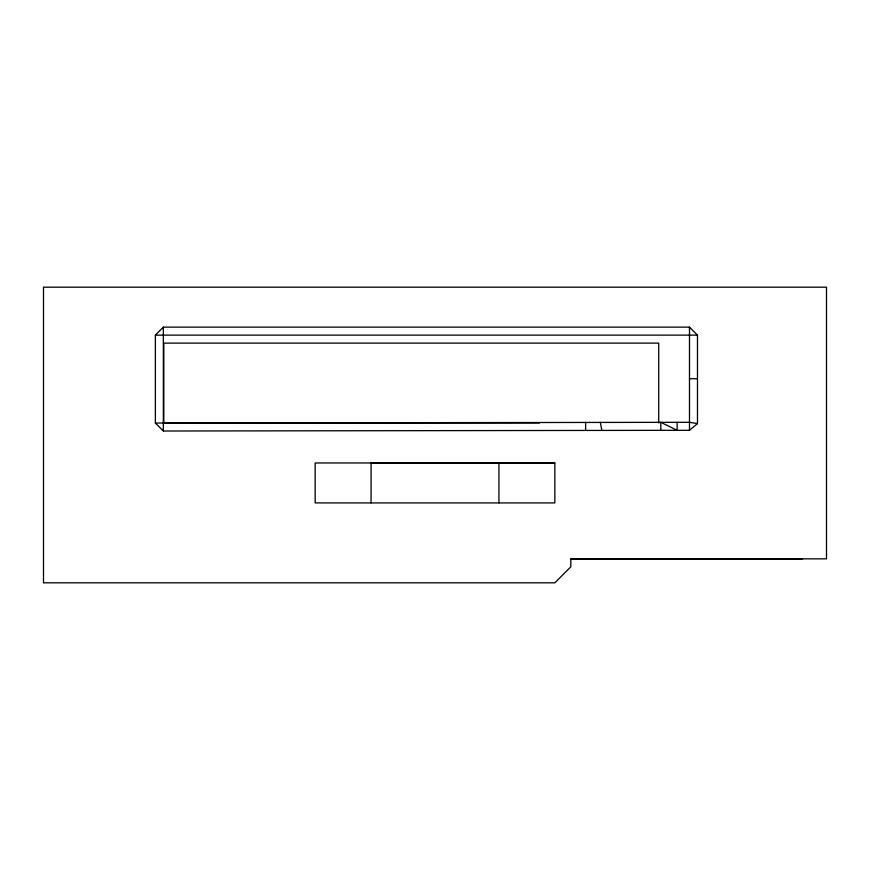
<?xml version="1.0" encoding="UTF-8"?>
<svg xmlns="http://www.w3.org/2000/svg" width="870" height="870" viewBox="0 0 870 870"><rect width="100%" height="100%" fill="white"/><g stroke="black" fill="none" stroke-linecap="round" stroke-linejoin="round"><path stroke-width="1.3" d="M155.36 335.124L163.342 327.142L689.486 327.142L697.479 335.124L697.479 423.592L689.486 430.302L163.342 431.009L155.36 423.016L155.36 335.124L697.479 335.124M636.405 559.029L700.861 558.844M618.766 559.029L628.096 558.975M638.765 558.921L644.104 558.899M670.998 558.997L679.242 558.975M700.861 558.997L708.996 558.975M697.479 423.592L689.486 422.309L155.36 423.016M570.829 558.975L690.671 558.997M710.355 558.975L802.531 558.844M689.486 378.722L697.479 378.722M539.4 423.016L163.821 423.016L163.821 343.117L658.71 343.117L658.71 423.016M554.842 462.96L315.157 462.971L315.157 502.914L554.842 502.914L554.842 462.96L371.077 462.971L371.077 502.914M683.2 558.975L747.363 558.844M601.116 559.029L570.829 558.899L570.829 566.827L554.842 582.813L43.5 582.813L43.5 287.187L826.5 287.187L826.5 558.844L570.829 558.844L711.051 558.975L710.355 558.844M652.011 558.975L673.032 558.997L671.205 558.975M705.081 558.844L675.957 558.801M600.289 422.309L601.833 430.302M689.486 327.142L689.486 430.302M677.143 422.309L677.143 430.302L660.819 422.309L660.819 430.302M585.619 422.309L585.619 430.302M498.923 462.992L498.923 502.914M163.342 327.142L163.342 431.009"/></g></svg>
